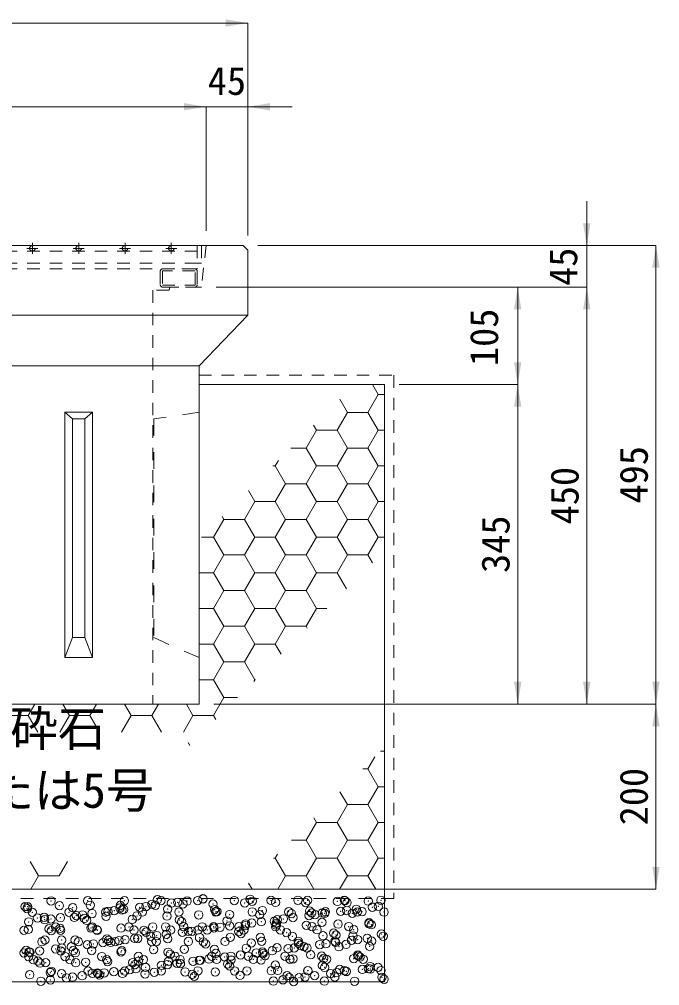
# Model space of a CAD drawing. Units: millimetres at full size; some dimension numbers follow another scale. Extents: x 40781 to 122968, y -21714 to -2620.
# Drawn here: x 55720 to 56411, y -6740 to -5696 of the extents above; entities that cross this region are included whole.
import ezdxf
from ezdxf.enums import TextEntityAlignment as Align

# ---------------------------------------------------------------- set-up
doc = ezdxf.new("R2010")
doc.units = ezdxf.units.MM
doc.header["$LTSCALE"] = 18
doc.header["$PDMODE"] = 32
doc.header["$PDSIZE"] = 9
for name, pattern in [('CHAIN', [18.5, 12, -1.5, 3.5, -1.5]), ('USER1', [1.35, 0.75, -0.6]), ('USER2', [1.35, 0.75, -0.6]), ('USER3', [2, 1, -1])]:
    doc.linetypes.add(name, pattern=pattern)
for name, color, linetype, lineweight in [('0_2', 7, 'Continuous', 9), ('Center', 1, 'CHAIN', 5), ('グレーチング', 7, 'USER1', 9), ('ハッチング', 7, 'Continuous', 5), ('寸法線', 7, 'Continuous', 9), ('嵩上断面', 112, 'USER1', 9), ('本体', 2, 'Continuous', 13)]:
    doc.layers.add(name, color=color, linetype=linetype, lineweight=lineweight)
doc.styles.add('ＭＳ ゴシック', font='')
doc.styles.get('ＭＳ ゴシック').set_extended_font_data('MS Gothic')

# ---------------------------------------------------------------- blocks, each defined once
blk = doc.blocks.new('filled_arrow')
at = {"color": 0, "linetype": 'Continuous', "lineweight": -2}
blk.add_solid([(7.5, 1.25), (0, 0), (7.5, -1.25)], dxfattribs=at)

msp = doc.modelspace()

# ---------------------------------------------------------------- linework, layer by layer
at = {"layer": '0_2'}
for p, q in [((55768.67, -6120.55), (55777.17, -6127.76)), ((55790.17, -6127.76), (55798.67, -6120.55)), ((55768.67, -6385.51), (55777.17, -6363.89)), ((55790.17, -6363.89), (55798.67, -6385.51))]:
    msp.add_line(p, q, dxfattribs=at)
at = {"layer": '0_2', "linetype": 'USER3'}
for p, q in [((55913.67, -6120.55), (55864.67, -6127.76)), ((55864.67, -6127.76), (55864.67, -6363.89)), ((55864.67, -6363.89), (55913.67, -6385.51))]:
    msp.add_line(p, q, dxfattribs=at)
at = {"layer": '0_2'}
for points in [[(55768.67, -6120.55), (55798.67, -6120.55), (55798.67, -6385.51), (55768.67, -6385.51)], [(55777.17, -6127.76), (55790.17, -6127.76), (55790.17, -6363.89), (55777.17, -6363.89)]]:
    msp.add_lwpolyline(points, close=True, dxfattribs=at)
at = {"layer": 'Center'}
for p, q in [((55739.67, -5943.55), (55727.67, -5943.55)), ((55733.67, -5949.55), (55733.67, -5937.55)), ((55789.67, -5943.55), (55777.67, -5943.55)), ((55783.67, -5949.55), (55783.67, -5937.55)), ((55839.67, -5943.55), (55827.67, -5943.55)), ((55833.67, -5949.55), (55833.67, -5937.55)), ((55889.67, -5943.55), (55877.67, -5943.55)), ((55883.67, -5949.55), (55883.67, -5937.55))]:
    msp.add_line(p, q, dxfattribs=at)
at = {"layer": 'グレーチング'}
for p, q in [((55911.67, -5940.55), (55455.67, -5940.55)), ((55911.67, -5946.55), (55455.67, -5946.55)), ((55916.17, -5940.55), (55911.67, -5940.55)), ((55911.67, -5940.55), (55911.67, -5965.55)), ((55916.17, -5940.55), (55916.17, -5959.55)), ((55911.67, -5959.55), (55455.67, -5959.55)), ((55911.67, -5965.55), (55455.67, -5965.55)), ((55916.17, -5959.55), (55911.67, -5959.55))]:
    msp.add_line(p, q, dxfattribs=at)
for centre in [(55733.67, -5943.55), (55783.67, -5943.55), (55833.67, -5943.55), (55883.67, -5943.55)]:
    msp.add_circle(centre, 3, dxfattribs=at)
at = {"layer": 'ハッチング'}
for p, q in [((56107.01, -6101.43), (56100.73, -6090.55)), ((56095.9, -6120.68), (56107.01, -6101.43)), ((56107.01, -6101.43), (56113.67, -6101.43)), ((56073.67, -6120.68), (56065.43, -6106.39)), ((56062.56, -6139.93), (56073.67, -6120.68)), ((56073.68, -6120.68), (56095.9, -6120.68)), ((56107.01, -6139.93), (56095.9, -6120.68)), ((56040.34, -6139.93), (56037.25, -6134.57)), ((56029.22, -6159.17), (56040.34, -6139.93)), ((56040.34, -6139.93), (56062.56, -6139.93)), ((56073.67, -6159.17), (56062.56, -6139.93)), ((56095.9, -6159.17), (56107.01, -6139.93)), ((56107.01, -6139.93), (56113.67, -6139.93)), ((56012.65, -6159.17), (56029.22, -6159.17)), ((56040.34, -6178.42), (56029.22, -6159.17)), ((56062.56, -6178.42), (56073.67, -6159.17)), ((56073.68, -6159.17), (56095.9, -6159.17)), ((56107.01, -6178.42), (56095.9, -6159.17)), ((55995.89, -6178.42), (55999.28, -6172.54)), ((55993.4, -6178.42), (55995.89, -6178.42)), ((56007, -6197.67), (55995.89, -6178.42)), ((56029.22, -6197.67), (56040.34, -6178.42)), ((56040.34, -6178.42), (56062.56, -6178.42)), ((56073.67, -6197.67), (56062.56, -6178.42)), ((56095.9, -6197.67), (56107.01, -6178.42)), ((56107.01, -6178.42), (56113.67, -6178.42)), ((55995.89, -6216.91), (56007, -6197.67)), ((56007, -6197.67), (56029.22, -6197.67)), ((56040.34, -6216.92), (56029.22, -6197.67)), ((56062.56, -6216.91), (56073.67, -6197.67)), ((56073.68, -6197.67), (56095.9, -6197.67)), ((56107.01, -6216.92), (56095.9, -6197.67)), ((55973.66, -6216.92), (55966.8, -6205.03)), ((55962.55, -6236.16), (55973.66, -6216.91)), ((55973.66, -6216.91), (55995.89, -6216.91)), ((56007, -6236.16), (55995.89, -6216.92)), ((56029.22, -6236.16), (56040.34, -6216.91)), ((56040.34, -6216.91), (56062.56, -6216.91)), ((56073.67, -6236.16), (56062.56, -6216.92)), ((56095.9, -6236.16), (56107.01, -6216.91)), ((56107.01, -6216.91), (56113.67, -6216.91)), ((55929.21, -6255.41), (55940.32, -6236.16)), ((55940.32, -6236.16), (55938.62, -6233.21)), ((55940.32, -6236.16), (55962.55, -6236.16)), ((55973.66, -6255.41), (55962.55, -6236.16)), ((55995.89, -6255.41), (56007, -6236.16)), ((56007, -6236.16), (56029.22, -6236.16)), ((56040.34, -6255.41), (56029.22, -6236.16)), ((56062.56, -6255.41), (56073.67, -6236.16)), ((56073.68, -6236.16), (56095.9, -6236.16)), ((56107.01, -6255.41), (56095.9, -6236.16)), ((55916.41, -6255.41), (55929.21, -6255.41)), ((55940.32, -6274.66), (55929.21, -6255.41)), ((55962.55, -6274.66), (55973.66, -6255.41)), ((55973.66, -6255.41), (55995.89, -6255.41)), ((56007, -6274.66), (55995.89, -6255.41)), ((56029.22, -6274.66), (56040.34, -6255.41)), ((56040.34, -6255.41), (56062.56, -6255.41)), ((56073.67, -6274.66), (56062.56, -6255.41)), ((56095.9, -6274.66), (56107.01, -6255.41)), ((56107.01, -6255.41), (56113.67, -6255.41)), ((55929.21, -6293.9), (55940.32, -6274.66)), ((55940.32, -6274.66), (55962.55, -6274.66)), ((55973.66, -6293.9), (55962.55, -6274.66)), ((55995.89, -6293.9), (56007, -6274.66)), ((56007, -6274.66), (56029.22, -6274.66)), ((56040.34, -6293.9), (56029.22, -6274.66)), ((56062.56, -6293.9), (56073.67, -6274.66)), ((56073.68, -6274.66), (56095.9, -6274.66)), ((56100.76, -6283.07), (56095.9, -6274.66)), ((55913.67, -6293.9), (55929.21, -6293.9)), ((55940.32, -6313.15), (55929.21, -6293.9)), ((55962.55, -6313.15), (55973.66, -6293.9)), ((55973.66, -6293.9), (55995.89, -6293.9)), ((56007, -6313.15), (55995.89, -6293.9)), ((56029.22, -6313.15), (56040.34, -6293.9)), ((56040.34, -6293.9), (56062.56, -6293.9)), ((56072.58, -6311.25), (56062.56, -6293.9)), ((55929.21, -6332.4), (55940.32, -6313.15)), ((55940.32, -6313.15), (55962.55, -6313.15)), ((55973.66, -6332.4), (55962.55, -6313.15)), ((55995.89, -6332.4), (56007, -6313.15)), ((56007, -6313.15), (56029.22, -6313.15)), ((56040.34, -6332.4), (56029.22, -6313.15)), ((55913.67, -6332.4), (55929.21, -6332.4)), ((55940.32, -6351.65), (55929.21, -6332.4)), ((55962.55, -6351.65), (55973.66, -6332.4)), ((55973.66, -6332.4), (55995.89, -6332.4)), ((56007, -6351.65), (55995.89, -6332.4)), ((56029.22, -6351.65), (56040.34, -6332.4)), ((56040.34, -6332.4), (56051.42, -6332.4)), ((55929.21, -6370.89), (55940.32, -6351.65)), ((55940.32, -6351.65), (55962.55, -6351.65)), ((55973.66, -6370.89), (55962.55, -6351.65)), ((55995.89, -6370.89), (56007, -6351.65)), ((56007, -6351.65), (56029.22, -6351.65)), ((56030.31, -6353.52), (56029.22, -6351.65)), ((55913.67, -6370.89), (55929.21, -6370.89)), ((55940.32, -6390.14), (55929.21, -6370.89)), ((55962.55, -6390.14), (55973.66, -6370.89)), ((55973.66, -6370.89), (55995.89, -6370.89)), ((56002.12, -6381.7), (55995.89, -6370.89)), ((55929.21, -6409.39), (55940.32, -6390.14)), ((55940.32, -6390.14), (55962.55, -6390.14)), ((55973.66, -6409.39), (55962.55, -6390.14)), ((55913.67, -6409.39), (55929.21, -6409.39)), ((55940.32, -6428.64), (55929.21, -6409.39)), ((55972.61, -6411.21), (55973.66, -6409.39)), ((55973.66, -6409.39), (55974.43, -6409.39)), ((55729.19, -6447.88), (55736.31, -6435.55)), ((55773.64, -6447.88), (55766.52, -6435.55)), ((55795.86, -6447.88), (55802.98, -6435.55)), ((55840.31, -6447.88), (55833.19, -6435.55)), ((55862.54, -6447.88), (55869.66, -6435.55)), ((55906.99, -6447.88), (55899.87, -6435.55)), ((55929.21, -6447.88), (55940.32, -6428.64)), ((55940.32, -6428.64), (55955.19, -6428.64)), ((55706.96, -6447.88), (55729.19, -6447.88)), ((55739.55, -6465.82), (55729.19, -6447.88)), ((55763.28, -6465.82), (55773.64, -6447.88)), ((55773.64, -6447.88), (55795.86, -6447.88)), ((55806.22, -6465.82), (55795.86, -6447.88)), ((55829.95, -6465.82), (55840.31, -6447.88)), ((55840.31, -6447.88), (55862.54, -6447.88)), ((55872.9, -6465.82), (55862.54, -6447.88)), ((55896.63, -6465.82), (55906.99, -6447.88)), ((55906.99, -6447.88), (55929.21, -6447.88)), ((55931.67, -6452.15), (55929.21, -6447.88)), ((55903.49, -6480.33), (55901.69, -6477.2)), ((56109.58, -6486.38), (56113.67, -6486.38)), ((56095.9, -6505.63), (56103.51, -6492.45)), ((56090.33, -6505.63), (56095.9, -6505.63)), ((56107.01, -6524.87), (56095.9, -6505.63)), ((56073.67, -6544.12), (56065.68, -6530.27)), ((56095.9, -6544.12), (56107.01, -6524.87)), ((56107.01, -6524.87), (56113.67, -6524.87)), ((56062.56, -6563.37), (56073.67, -6544.12)), ((56073.68, -6544.12), (56095.9, -6544.12)), ((56107.01, -6563.37), (56095.9, -6544.12)), ((56040.34, -6563.37), (56037.5, -6558.45)), ((56029.22, -6582.62), (56040.34, -6563.37)), ((56040.34, -6563.37), (56062.56, -6563.37)), ((56073.67, -6582.62), (56062.56, -6563.37)), ((56095.9, -6582.62), (56107.01, -6563.37)), ((56107.01, -6563.37), (56113.67, -6563.37)), ((56013.34, -6582.62), (56029.22, -6582.62)), ((56040.34, -6601.86), (56029.22, -6582.62)), ((56062.56, -6601.86), (56073.67, -6582.62)), ((56073.68, -6582.62), (56095.9, -6582.62)), ((56107.01, -6601.86), (56095.9, -6582.62)), ((55994.09, -6601.86), (55995.89, -6601.86)), ((55995.89, -6601.86), (55998.34, -6597.62)), ((56007, -6621.11), (55995.89, -6601.86)), ((56029.22, -6621.11), (56040.34, -6601.86)), ((56040.34, -6601.86), (56062.56, -6601.86)), ((56073.67, -6621.11), (56062.56, -6601.86)), ((56095.9, -6621.11), (56107.01, -6601.86)), ((56107.01, -6601.86), (56113.67, -6601.86)), ((55740.3, -6621.11), (55731.4, -6605.69)), ((55762.52, -6621.11), (55771.43, -6605.69)), ((55731.96, -6635.55), (55740.3, -6621.11)), ((55740.3, -6621.11), (55762.53, -6621.11)), ((55762.59, -6621.23), (55762.52, -6621.11)), ((55998.66, -6635.55), (56007, -6621.11)), ((56007, -6621.11), (56029.22, -6621.11)), ((56037.56, -6635.55), (56029.22, -6621.11)), ((56065.34, -6635.55), (56073.67, -6621.11)), ((56073.68, -6621.11), (56095.9, -6621.11)), ((56104.24, -6635.55), (56095.9, -6621.11)), ((55970.89, -6635.55), (55967.05, -6628.91))]:
    msp.add_line(p, q, dxfattribs=at)
at = {"layer": 'ハッチング', "linetype": 'USER2', "lineweight": 9}
msp.add_lwpolyline([(55913.67, -6080.55), (56123.67, -6080.55), (56123.67, -6645.55), (55243.67, -6645.55), (55243.67, -6080.55), (55453.67, -6080.55)], dxfattribs=at)
at = {"layer": 'ハッチング', "lineweight": 20}
msp.add_lwpolyline([(55453.67, -6090.55), (55253.67, -6090.55), (55253.67, -6635.55), (56113.67, -6635.55), (56113.67, -6090.55), (55913.67, -6090.55)], dxfattribs=at)
msp.add_lwpolyline([(55253.67, -6735.55), (56113.67, -6735.55), (56113.67, -6635.55), (55253.67, -6635.55)], close=True, dxfattribs=at)
at = {"layer": 'ハッチング'}
for p in [(55753.92, -6648.09), (55793.47, -6648.01), (55833.02, -6647.94), (55868.63, -6646.9), (55872.57, -6647.87), (55883.8, -6650.58), (55890.41, -6649.71), (55900.74, -6648.35), (55912.12, -6647.8), (55917.85, -6645.88), (55917.99, -6646.08), (55951.67, -6647.73), (55962.9, -6650.28), (55968.67, -6646.32), (55971.01, -6648.46), (55991.22, -6647.65), (55996.14, -6649.86), (56020.24, -6647.44), (56028.63, -6650.01), (56030.77, -6647.58), (56062.93, -6648.78), (56070.32, -6647.51), (56071.06, -6647.88), (56073.4, -6650.02), (56096.18, -6648.35), (56109.87, -6647.44), (55725.72, -6654.34), (55728.06, -6656.49), (55728.53, -6654.53), (55733.65, -6660.44), (55762.84, -6653.29), (55773.2, -6660.37), (55777.29, -6655.47), (55796.08, -6652.87), (55812.75, -6660.3), (55815.43, -6659.58), (55822.04, -6658.71), (55828.11, -6655.9), (55828.57, -6653.02), (55830.45, -6658.05), (55832.37, -6657.35), (55849.62, -6655.08), (55852.3, -6660.22), (55856.23, -6654.21), (55862.87, -6651.79), (55866.55, -6652.85), (55879.67, -6657.03), (55891.85, -6660.15), (55896.11, -6651.36), (55928.6, -6651.52), (55930.49, -6657.46), (55931.4, -6660.08), (55932.83, -6659.61), (55970.95, -6660.01), (55982.06, -6658.59), (56010.5, -6659.94), (56032.88, -6659.02), (56035.22, -6661.17), (56046.56, -6661.34), (56050.05, -6659.86), (56066.44, -6659.42), (56073.05, -6658.55), (56083.38, -6657.19), (56084.45, -6660.15), (56089.6, -6659.79), (56100.63, -6654.92), (56107.24, -6654.05), (56113.35, -6660.26), (55729.81, -6670.85), (55739.11, -6666.61), (55746.46, -6665.85), (55747.06, -6668.58), (55753.67, -6667.71), (55764, -6666.35), (55778.95, -6666.01), (55781.25, -6664.08), (55787.86, -6663.21), (55789.93, -6667.05), (55792.27, -6669.19), (55798.18, -6661.85), (55813.25, -6664.77), (55841.5, -6668.17), (55846.5, -6664.35), (55878.98, -6664.51), (55892.31, -6668.61), (55894.66, -6670.75), (55913.28, -6663.27), (55943.88, -6669.73), (55946.53, -6662.85), (55979.02, -6663), (55980.82, -6670.69), (55994.7, -6670.17), (55998.07, -6668.42), (56004.68, -6667.55), (56013.32, -6661.77), (56015.01, -6666.19), (56032.26, -6663.92), (56038.87, -6663.05), (56046.27, -6671.29), (56049.19, -6661.69), (56079.05, -6661.5), (56097.09, -6671.73), (55724.63, -6679.96), (55729.33, -6679), (55751.75, -6678.2), (55754.09, -6680.34), (55758.82, -6676.48), (55763.64, -6677.76), (55764.18, -6679.89), (55796.88, -6677.34), (55798.37, -6676.4), (55803.32, -6679.32), (55803.73, -6679.82), (55829.37, -6677.49), (55837.92, -6676.33), (55843.28, -6679.74), (55854.14, -6679.76), (55856.48, -6681.9), (55863.67, -6676.26), (55877.47, -6676.26), (55882.83, -6679.67), (55895.51, -6681.92), (55896.91, -6675.83), (55902.12, -6681.05), (55905.7, -6680.88), (55912.45, -6679.69), (55917.02, -6676.19), (55922.38, -6679.6), (55929.4, -6675.99), (55929.7, -6677.42), (55936.31, -6676.55), (55946.63, -6675.19), (55956.52, -6681.32), (55956.57, -6676.12), (55961.93, -6679.53), (55963.7, -6674.75), (55963.88, -6672.92), (55970.49, -6672.05), (55996.12, -6676.04), (55996.94, -6674.33), (55997.04, -6672.31), (56001.48, -6679.46), (56029.43, -6674.48), (56035.67, -6675.97), (56041.03, -6679.38), (56063.73, -6673.25), (56075.22, -6675.9), (56080.58, -6679.31), (56096.98, -6672.82), (56099.43, -6673.87), (55743.91, -6692.24), (55747.26, -6690.32), (55765.14, -6690.47), (55779.75, -6690.48), (55783.46, -6692.17), (55814.05, -6689.24), (55815.96, -6690.9), (55823.01, -6692.1), (55827.14, -6690.92), (55833.75, -6690.05), (55844.08, -6688.69), (55847.3, -6688.82), (55861.33, -6686.42), (55862.56, -6692.03), (55867.53, -6692.03), (55867.94, -6685.55), (55878.26, -6684.19), (55879.78, -6688.98), (55902.11, -6691.95), (55914.08, -6687.74), (55918.35, -6692.46), (55941.66, -6691.88), (55947.33, -6687.32), (55958.86, -6683.46), (55979.82, -6687.47), (55981.21, -6691.81), (56008.09, -6682.44), (56014.12, -6686.24), (56020.76, -6691.74), (56047.36, -6685.81), (56058.91, -6682.87), (56060.31, -6691.67), (56061.25, -6685.02), (56078.15, -6690.76), (56079.85, -6685.97), (56084.76, -6689.89), (56095.09, -6688.53), (56099.86, -6691.6), (56110.48, -6684), (56112.34, -6686.26), (55726.96, -6701.61), (55741.52, -6702.19), (55758.77, -6699.92), (55764.44, -6702.23), (55765.38, -6699.05), (55775.71, -6697.69), (55777.78, -6702.05), (55792.96, -6695.42), (55797.68, -6701.81), (55799.57, -6694.55), (55809.89, -6693.19), (55818.3, -6693.05), (55830.17, -6701.96), (55864.47, -6700.73), (55897.71, -6700.3), (55920.69, -6694.61), (55930.2, -6700.46), (55964.5, -6699.22), (55969.91, -6693.58), (55992.53, -6702.03), (55997.74, -6698.8), (56009.78, -6699.76), (56016.39, -6698.89), (56020.73, -6694.02), (56023.07, -6696.17), (56026.71, -6697.53), (56030.23, -6698.96), (56043.96, -6695.26), (56050.58, -6694.39), (56060.9, -6693.03), (56064.53, -6697.72), (56072.3, -6695.14), (56097.78, -6697.3), (55724.59, -6704.42), (55729.53, -6708.35), (55730.13, -6703.47), (55731.2, -6703.55), (55734.89, -6711.76), (55739.6, -6713.2), (55769.08, -6708.28), (55774.44, -6711.69), (55780.12, -6704.19), (55808.63, -6708.21), (55813.99, -6711.62), (55829.35, -6703.17), (55848.1, -6713.29), (55848.18, -6708.13), (55853.54, -6711.55), (55880.17, -6703.61), (55880.58, -6713.45), (55882.51, -6705.75), (55887.73, -6708.06), (55893.09, -6711.47), (55907.22, -6713.26), (55913.83, -6712.39), (55914.88, -6712.21), (55924.16, -6711.03), (55927.28, -6707.99), (55931.73, -6704.73), (55932.63, -6711.4), (55941.41, -6708.76), (55948.02, -6707.89), (55948.13, -6711.79), (55958.34, -6706.53), (55966.83, -6707.92), (55972.18, -6711.33), (55975.59, -6704.26), (55980.62, -6711.94), (55982.2, -6703.39), (55982.55, -6705.17), (55984.89, -6707.31), (56006.38, -6707.85), (56011.73, -6711.26), (56014.92, -6710.71), (56034.12, -6706.29), (56045.93, -6707.77), (56048.16, -6710.28), (56051.28, -6711.19), (56080.65, -6710.44), (56084.94, -6706.73), (56085.48, -6707.7), (56087.28, -6708.87), (56090.83, -6711.11), (55741.94, -6715.34), (55748.06, -6714.79), (55780.55, -6714.95), (55791.17, -6714.32), (55793.72, -6723.97), (55814.85, -6713.71), (55833.27, -6723.9), (55838.85, -6722.26), (55841.99, -6714.75), (55844.33, -6716.9), (55845.46, -6721.39), (55855.79, -6720.03), (55872.82, -6723.83), (55873.04, -6717.76), (55879.65, -6716.89), (55889.97, -6715.53), (55893.56, -6715.88), (55912.37, -6723.76), (55944.38, -6716.31), (55946.72, -6718.46), (55951.91, -6723.68), (55965.3, -6723.69), (55991.46, -6723.61), (55995.94, -6717.44), (55998.54, -6723.27), (56031.01, -6723.54), (56031.03, -6723.43), (56046.76, -6717.87), (56049.1, -6720.02), (56065.33, -6722.19), (56070.56, -6723.47), (56089.86, -6722.1), (56096.47, -6721.23), (56098.33, -6719), (56098.58, -6721.77), (56106.79, -6719.87), (56110.11, -6723.4), (55730.93, -6727.94), (55752.99, -6725.46), (55753.23, -6733.53), (55754.17, -6724.04), (55765.24, -6726.7), (55770.48, -6731.26), (55777.09, -6730.39), (55787.42, -6729.03), (55798.48, -6726.28), (55803.81, -6725.9), (55804.67, -6726.76), (55806.15, -6728.05), (55811.28, -6725.89), (55821.6, -6724.53), (55830.97, -6726.43), (55855.38, -6727.02), (55865.27, -6725.2), (55898.51, -6724.77), (55906.2, -6727.46), (55908.54, -6729.61), (55931, -6724.93), (55957.77, -6728.58), (56004.24, -6733.37), (56008.58, -6729.02), (56010.92, -6731.16), (56021.49, -6731.1), (56028.1, -6730.23), (56038.42, -6728.87), (56055.67, -6726.6), (56060.15, -6730.14), (56062.28, -6725.73), (56072.61, -6724.37), (56110.97, -6730.58), (56113.31, -6732.72), (55742.91, -6734.89), (55993.91, -6734.73), (56015.72, -6735.18), (56048.96, -6734.75), (56081.45, -6734.91)]:
    msp.add_point(p, dxfattribs=at)
at = {"layer": '寸法線'}
for p, q in [((55401.16, -5700.28), (55966.17, -5700.28)), ((55966.17, -5929.55), (55966.17, -5700.28)), ((55446.16, -5790.7), (55921.17, -5790.7)), ((56014.17, -5790.7), (55873.17, -5790.7)), ((55921.17, -5924.55), (55921.17, -5790.7)), ((55921.17, -5924.55), (55921.17, -5790.7)), ((55966.17, -5929.55), (55966.17, -5790.7)), ((56332.1, -5892.55), (56332.1, -6033.55)), ((55977.17, -5940.55), (56332.1, -5940.55)), ((55977.17, -5940.55), (56406.78, -5940.55)), ((56406.78, -6435.55), (56406.78, -5940.55)), ((55932.15, -5985.55), (56332.1, -5985.55)), ((55932.15, -5985.55), (56332.1, -5985.55)), ((55932.15, -5985.55), (56257.55, -5985.55)), ((56257.55, -5985.55), (56257.55, -6090.55)), ((56332.1, -5985.55), (56332.1, -6435.55)), ((56129.67, -6090.55), (56257.55, -6090.55)), ((56129.67, -6090.55), (56257.55, -6090.55)), ((56257.55, -6435.55), (56257.55, -6090.55)), ((55929.67, -6435.55), (56332.1, -6435.55)), ((55929.67, -6435.55), (56406.78, -6435.55)), ((55929.67, -6435.55), (56257.55, -6435.55)), ((55929.67, -6435.55), (56406.78, -6435.55)), ((56406.78, -6435.55), (56406.78, -6635.55)), ((56069.67, -6635.55), (56406.78, -6635.55))]:
    msp.add_line(p, q, dxfattribs=at)
at = {"layer": '嵩上断面'}
for p, q in [((55908.67, -5965.55), (55874.67, -5965.55)), ((55871.67, -5968.55), (55871.67, -5982.55)), ((55911.67, -5968.55), (55911.67, -5982.55)), ((55874.67, -5985.55), (55908.67, -5985.55))]:
    msp.add_line(p, q, dxfattribs=at)
msp.add_lwpolyline([(55873.97, -5967.85), (55873.97, -5983.25), (55909.37, -5983.25), (55909.37, -5967.85)], close=True, dxfattribs=at)
for centre, start, end in [((55874.67, -5968.55), 90, 180), ((55908.67, -5968.55), 0, 90), ((55874.67, -5982.55), 180, 270), ((55908.67, -5982.55), 270, 0)]:
    msp.add_arc(centre, 3, start, end, dxfattribs=at)
at = {"layer": '本体'}
for p, q in [((55406.16, -5940.55), (55961.17, -5940.55)), ((55961.17, -5940.55), (55966.17, -5945.55)), ((55966.17, -5945.55), (55966.17, -6015.55)), ((55882.17, -5985.55), (55881.17, -5988.75))]:
    msp.add_line(p, q, dxfattribs=at)
at = {"layer": '本体', "linetype": 'USER2'}
for p, q in [((55921.17, -5940.55), (55916.15, -5985.55)), ((55863.67, -5988.75), (55863.67, -6435.55)), ((55881.17, -5988.75), (55863.67, -5988.75)), ((55916.15, -5985.55), (55882.17, -5985.55))]:
    msp.add_line(p, q, dxfattribs=at)
at = {"layer": '本体', "lineweight": 9}
for p, q in [((55401.16, -6015.55), (55966.17, -6015.55)), ((55453.67, -6070.55), (55913.67, -6070.55))]:
    msp.add_line(p, q, dxfattribs=at)
at = {"layer": '本体'}
msp.add_lwpolyline([(55401.16, -6015.55), (55453.67, -6070.55), (55453.67, -6435.55), (55913.67, -6435.55), (55913.67, -6070.55), (55966.17, -6015.55)], dxfattribs=at)

# ---------------------------------------------------------------- block references
at = {"layer": '寸法線', "xscale": 3.2, "yscale": 3.2}
for p, rotation in [((55966.17, -5700.28), 180), ((55921.17, -5790.7), 180), ((55921.17, -5790.7), 180), ((56332.1, -5940.55), 90), ((56406.78, -5940.55), 270), ((56257.55, -5985.55), 270), ((56332.1, -5985.55), 270), ((56332.1, -5985.55), 270), ((56257.55, -6090.55), 90), ((56257.55, -6090.55), 270), ((56257.55, -6435.55), 90), ((56332.1, -6435.55), 90), ((56406.78, -6435.55), 90), ((56406.78, -6435.55), 270), ((56406.78, -6635.55), 90)]:
    msp.add_blockref('filled_arrow', p, dxfattribs=dict(at, rotation=rotation))
msp.add_blockref('filled_arrow', (55966.17, -5790.7), dxfattribs=at)

# ---------------------------------------------------------------- texts
at = {"layer": 'ハッチング', "style": 'ＭＳ ゴシック'}
for s, p in [('単粒度砕石', (55554.17, -6442.99)), ('（4号または5号', (55502.37, -6509.65))]:
    msp.add_text(s, height=37.98, dxfattribs=at).set_placement(p, align=Align.TOP_LEFT)
at = {"layer": '寸法線', "style": 'ＭＳ ゴシック'}
msp.add_text('45', height=30.38, dxfattribs=at).set_placement((55943.67, -5762.7), align=Align.MIDDLE_CENTER)
for s, p in [('45', (56306.62, -5963.46)), ('105', (56221.19, -6039.65)), ('495', (56382.78, -6188.05)), ('450', (56308.1, -6210.55)), ('345', (56233.55, -6263.05)), ('200', (56382.78, -6535.55))]:
    msp.add_text(s, height=30.38, rotation=90, dxfattribs=at).set_placement(p, align=Align.MIDDLE_CENTER)

doc.saveas('drawing.dxf')
